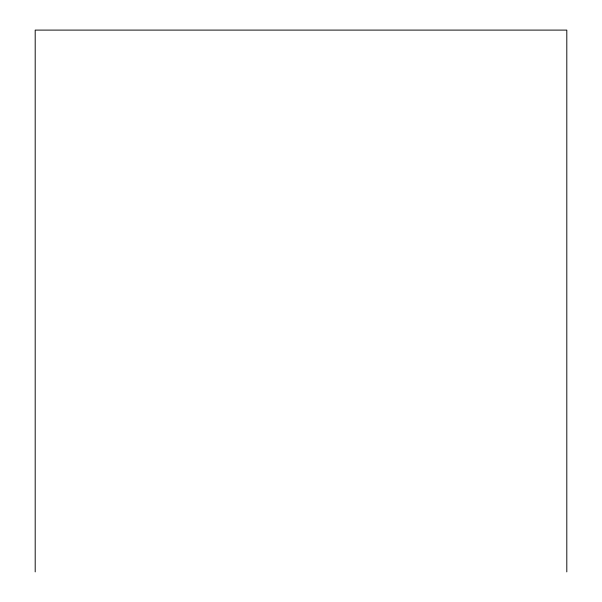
<?xml version="1.0" encoding="UTF-8"?>
<svg xmlns="http://www.w3.org/2000/svg" width="602" height="602" viewBox="0 0 602 602"><rect width="100%" height="100%" fill="white"/><g stroke="black" fill="none" stroke-linecap="round" stroke-linejoin="round"><path stroke-width="0.9" d="M566.806 571.9L566.806 30.1L35.194 30.1L35.194 571.9"/></g></svg>
